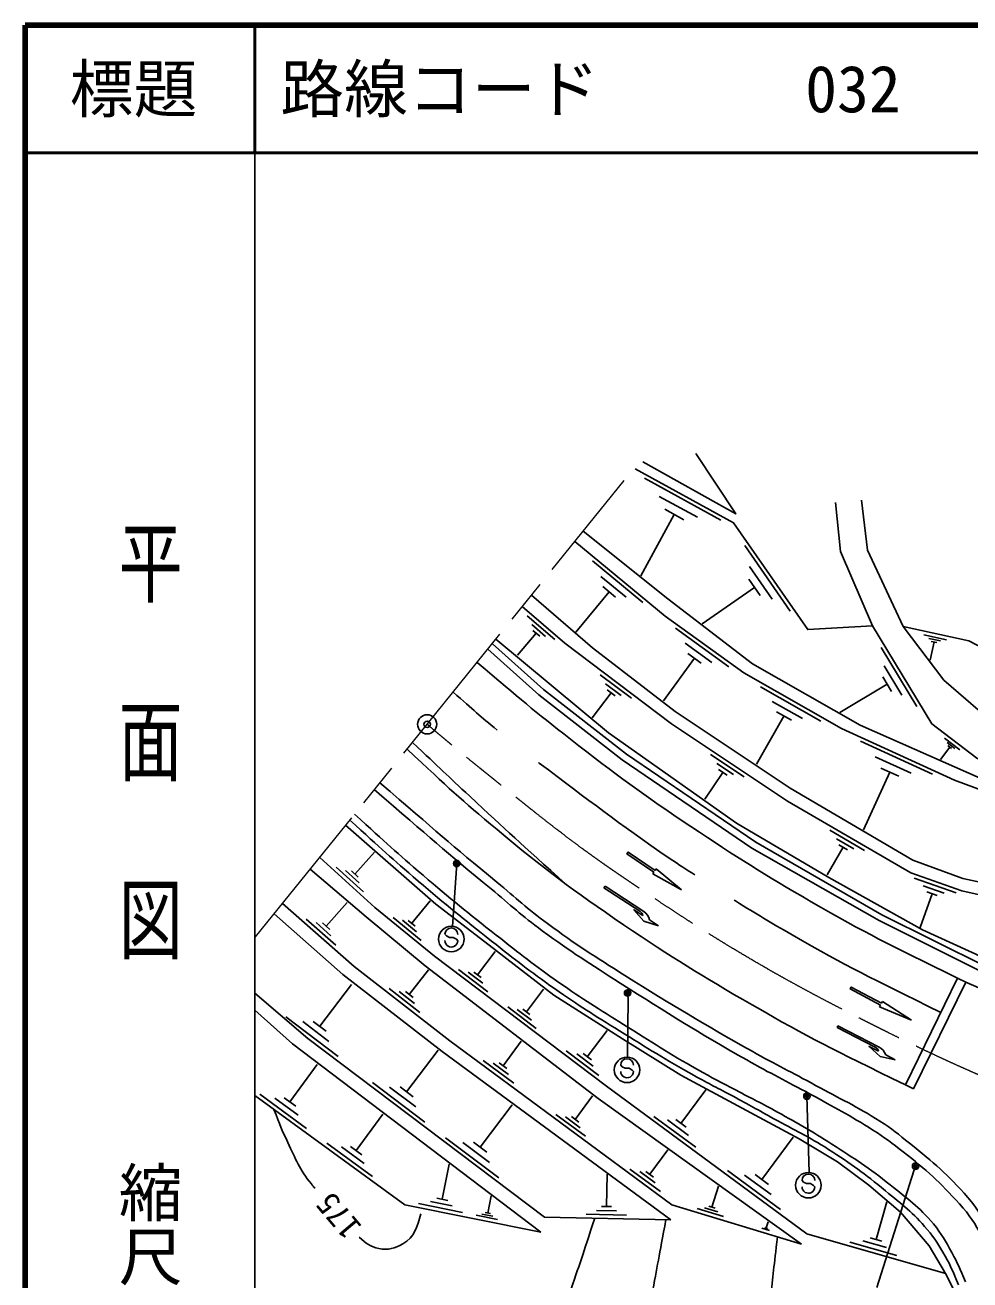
# Model space of a CAD drawing. Units: millimetres, scale not verified. Extents: x 40000 to 680000, y 20000 to 380000.
# Drawn here: x 40000 to 114050, y 281652 to 380000 of the extents above; entities that cross this region are included whole.
import ezdxf
from ezdxf.enums import TextEntityAlignment as Align

# ---------------------------------------------------------------- set-up
doc = ezdxf.new("R2010")
doc.units = ezdxf.units.MM
doc.header["$LTSCALE"] = 1000
doc.header["$PDMODE"] = 32
doc.header["$PDSIZE"] = 500
doc.linetypes.add('CHAIN', pattern=[18.5, 12, -1.5, 3.5, -1.5])
for name, color, linetype, lineweight in [('M-BGD', 7, 'Continuous', 25), ('M-BMK', 2, 'CHAIN', 13), ('M-BMK-SRVR', 3, 'Continuous', 25), ('M-STR-STRC', 7, 'Continuous', 25), ('M-TTL', 2, 'Continuous', 140), ('M-TTL-BAND', 7, 'Continuous', 25), ('M-TTL-LINE', 7, 'Continuous', 50)]:
    doc.layers.add(name, color=color, linetype=linetype, lineweight=lineweight)
doc.layers.add('M-TTL-TXT', color=7, linetype='Continuous')
doc.styles.add('@ＭＳ ゴシック', font='')
doc.styles.add('ＭＳ ゴシック', font='')
doc.styles.get('@ＭＳ ゴシック').set_extended_font_data('@MS Gothic')
doc.styles.get('ＭＳ ゴシック').set_extended_font_data('MS Gothic')

msp = doc.modelspace()

# ---------------------------------------------------------------- linework, layer by layer
at = {"layer": 'M-BGD'}
for p, q in [((88534, 344481), (94534, 341202)), ((89706, 343061), (92706, 341422)), ((90878, 341641), (88255, 336842)), ((90129, 342051), (91628, 341232)), ((96409, 339206), (99966, 334072)), ((84459, 338005), (88412, 334744)), ((96785, 337567), (98563, 335000)), ((85121, 336794), (87098, 335164)), ((96716, 336569), (97605, 335286)), ((85783, 335584), (83175, 332421)), ((85289, 335991), (86278, 335176)), ((97161, 335928), (93054, 333082)), ((79359, 333687), (81516, 331837)), ((79713, 333009), (80792, 332084)), ((79798, 332562), (80337, 332100)), ((90980, 332726), (95163, 329701)), ((80068, 332331), (78588, 330605)), ((91723, 331552), (93815, 330039)), ((110428, 332210), (112222, 331809)), ((110836, 331930), (111734, 331730)), ((111245, 331651), (110924, 330215)), ((111021, 331701), (111469, 331601)), ((91944, 330755), (92989, 329999)), ((107091, 331224), (109886, 326604)), ((92466, 330377), (90046, 327031)), ((107327, 329789), (108725, 327480)), ((85075, 329085), (87520, 327235)), ((107215, 328932), (107914, 327777)), ((85928, 327671), (84448, 325715)), ((85501, 328378), (86724, 327453)), ((85622, 327902), (86234, 327440)), ((97646, 328135), (102373, 325450)), ((107564, 328355), (103868, 326119)), ((98559, 326991), (100923, 325648)), ((99473, 325847), (97325, 322065)), ((98882, 326183), (100064, 325511)), ((105475, 323866), (111116, 321283)), ((112050, 324109), (113252, 323197)), ((112259, 323760), (112860, 323304)), ((93722, 322833), (96353, 321077)), ((106627, 322656), (109447, 321364)), ((112469, 323412), (111739, 322450)), ((112318, 323526), (112619, 323298)), ((94204, 322131), (95519, 321253)), ((94357, 321648), (95015, 321209)), ((107073, 321769), (108484, 321123)), ((94686, 321429), (93280, 319323)), ((107778, 321446), (105712, 316934)), ((103077, 316889), (105784, 315316)), ((103596, 316225), (104950, 315438)), ((103777, 315757), (104454, 315364)), ((65846, 313460), (67393, 315167)), ((104116, 315561), (102857, 313395)), ((66526, 312067), (64393, 314001)), ((66186, 312764), (65120, 313730)), ((89457, 313859), (89370, 313732)), ((91440, 312216), (89457, 313859)), ((66113, 313219), (65580, 313702)), ((89195, 313478), (89282, 313605)), ((91440, 312216), (89195, 313478)), ((109671, 313147), (112961, 311993)), ((85454, 312518), (85369, 312388)), ((88189, 310540), (85369, 312388)), ((85454, 312518), (88486, 310532)), ((111085, 311912), (110162, 309281)), ((110378, 312530), (112023, 311953)), ((110674, 312056), (111496, 311768)), ((63595, 309376), (65232, 311244)), ((70306, 309605), (71748, 311362)), ((64354, 307886), (62019, 309932)), ((71043, 308265), (68848, 310068)), ((70674, 308935), (69577, 309837)), ((70580, 309380), (70032, 309831)), ((89632, 309408), (88937, 309864)), ((63974, 308631), (62807, 309654)), ((63887, 309120), (63303, 309632)), ((73806, 308355), (73906, 308237)), ((75463, 305563), (76848, 307395)), ((70106, 304028), (71607, 305959)), ((76262, 304239), (73972, 305970)), ((75863, 304901), (74717, 305767)), ((75750, 305346), (75177, 305779)), ((113081, 305311), (108989, 296941)), ((109636, 296625), (113729, 304995)), ((113729, 304995), (113081, 305311)), ((63096, 301530), (65572, 304808)), ((70938, 302607), (68524, 304483)), ((70522, 303317), (69315, 304255)), ((70408, 303793), (69805, 304262)), ((79287, 302655), (80640, 304444)), ((80067, 301363), (77831, 303053)), ((106977, 303048), (107052, 303191)), ((109471, 301997), (106977, 303048)), ((107204, 303476), (107128, 303334)), ((109471, 301997), (107204, 303476)), ((64526, 299163), (60428, 302258)), ((79677, 302009), (78559, 302854)), ((79566, 302444), (79007, 302867)), ((63811, 300347), (61762, 301894)), ((63608, 301143), (62584, 301917)), ((84064, 299145), (85611, 301192)), ((103705, 301561), (103634, 301422)), ((106634, 299882), (103634, 301422)), ((103705, 301561), (106930, 299906)), ((77458, 298440), (78888, 300374)), ((69899, 296392), (72375, 299670)), ((84956, 297666), (82398, 299600)), ((84510, 298406), (83231, 299373)), ((84384, 298903), (83744, 299387)), ((108189, 298909), (107448, 299289)), ((60760, 295597), (62904, 298537)), ((78310, 297063), (75892, 298850)), ((77884, 297751), (76675, 298645)), ((77761, 298216), (77156, 298663)), ((71329, 294025), (67232, 297120)), ((62062, 293522), (58386, 296202)), ((70614, 295208), (68565, 296756)), ((70412, 296005), (69387, 296779)), ((83106, 294234), (84477, 296088)), ((91406, 293916), (93341, 296545)), ((108989, 296941), (109636, 296625)), ((61411, 294560), (59573, 295899)), ((61219, 295262), (60301, 295932)), ((75669, 292055), (78185, 295386)), ((65949, 291785), (68038, 294650)), ((83923, 292914), (81605, 294627)), ((83514, 293574), (82356, 294431)), ((83396, 294020), (82817, 294448)), ((92565, 292050), (89279, 294468)), ((91986, 292983), (90343, 294192)), ((91817, 293614), (90995, 294218)), ((67218, 289763), (63636, 292374)), ((66397, 291459), (65501, 292111)), ((77122, 289650), (72958, 292794)), ((76396, 290852), (74314, 292425)), ((76190, 291662), (75149, 292448)), ((97738, 289523), (100185, 292847)), ((66583, 290774), (64792, 292080)), ((88954, 289934), (90367, 291846)), ((72692, 287972), (73246, 290721)), ((89796, 288573), (87406, 290339)), ((89375, 289254), (88180, 290137)), ((89253, 289713), (88656, 290155)), ((99204, 287163), (95049, 290221)), ((85570, 287403), (85620, 289938)), ((98471, 288343), (96394, 289872)), ((98258, 289141), (97219, 289905)), ((76262, 286888), (76533, 288232)), ((93834, 287350), (94337, 289006)), ((74271, 286939), (70836, 287631)), ((73481, 287456), (71764, 287802)), ((73121, 287886), (72262, 288059)), ((85966, 287395), (85174, 287411)), ((94743, 286621), (92673, 287251)), ((94288, 286986), (93253, 287300)), ((94092, 287271), (93575, 287429)), ((106691, 284819), (107539, 287759)), ((77034, 286383), (75354, 286721)), ((76648, 286635), (75808, 286804)), ((76472, 286846), (76052, 286930)), ((87141, 286738), (83973, 286801)), ((86356, 287071), (84771, 287102)), ((98088, 285735), (98234, 286212)), ((98351, 285525), (97754, 285706)), ((98219, 285630), (97921, 285720)), ((98163, 285712), (98014, 285757)), ((108317, 283554), (104642, 284614)), ((107504, 284187), (105667, 284716)), ((107151, 284686), (106232, 284951)), ((112767, 280931), (112133, 282142))]:
    msp.add_line(p, q, dxfattribs=at)
for points in [[(92580, 346419), (95693, 341690), (88424, 345776)], [(122615, 318547), (114597, 322553), (111067, 325231), (106422, 332908), (101336, 332621), (95532, 340998), (87824, 345211)], [(106422, 332908), (103919, 338755), (103528, 342589)], [(108820, 332876), (106022, 338843), (105553, 342756)], [(122615, 318547), (115091, 320866), (105440, 325122), (97017, 329928), (90365, 335021), (83739, 340343)], [(133121, 308278), (130050, 312807), (123973, 316693), (112848, 320819), (103992, 324875), (96324, 329231), (90171, 333682), (83082, 339530)], [(142754, 299852), (139069, 303298), (131522, 307715), (128187, 308836), (113424, 312149), (109407, 313558), (99755, 319166), (90652, 325243), (82305, 331556), (78961, 334424)], [(133121, 308278), (127823, 310052), (113490, 313123), (109578, 314558), (99953, 320185), (90954, 326211), (84459, 331180), (79677, 335311)], [(129649, 318608), (124916, 325338), (118682, 329277), (113961, 331729), (108820, 332876)], [(129649, 318608), (125350, 320089), (116430, 324836), (111995, 328670), (108820, 332876)], [(176894, 295345), (173092, 295173), (156800, 296849), (145481, 298879), (139218, 300187), (133601, 299483), (127055, 301558), (120955, 303757), (115345, 306178), (107144, 310255), (97265, 315967), (87126, 322869), (80622, 327933), (76642, 331506)], [(142754, 299852), (139520, 300687), (133573, 299956), (119670, 304825), (110323, 309077), (102993, 313198), (95768, 317450), (85726, 324519), (76906, 331879)], [(176919, 294788), (173076, 294614), (156722, 296296), (145375, 298331), (139193, 299622), (133659, 298972), (126910, 301081), (120806, 303324), (115146, 305724), (106947, 309833), (96970, 315493), (86798, 322418), (80263, 327505), (76269, 331090)], [(112133, 282142), (110860, 284316), (108617, 286959), (106130, 289080), (103661, 290906), (100670, 292697), (91401, 297705), (86828, 300540), (81428, 303957), (76368, 307896), (72195, 311104), (65124, 317283)], [(112133, 282142), (101261, 285276), (85572, 296825), (72090, 307017), (67420, 310852), (63096, 314771)], [(89282, 313605), (87168, 315057), (87255, 315184), (89370, 313732)], [(100854, 284450), (84922, 295873), (71352, 306280), (66719, 310106), (62344, 313839)], [(100854, 284450), (90688, 287540), (73290, 300400), (65804, 306216), (60173, 311150)], [(90607, 286370), (72687, 299555), (64901, 305581), (59527, 310350)], [(89632, 309408), (88505, 309774), (87719, 310662), (88415, 310206)], [(138672, 296127), (130317, 298535), (121183, 301743), (113729, 304995)], [(90607, 286370), (80708, 286565), (62162, 300573), (58000, 304133)], [(107052, 303191), (104672, 304456), (104748, 304599), (107128, 303334)], [(80434, 285392), (60949, 300142), (58000, 302803)], [(108189, 298909), (107028, 299154), (106153, 299954), (106893, 299574)], [(80434, 285392), (69753, 287544), (58000, 296112)]]:
    msp.add_lwpolyline(points, dxfattribs=at)
for centre, radius, start, end in [((87905, 310105), 520, 11.19704, 56.77005), ((87916, 309662), 1040, 11.19704, 56.77005), ((106397, 299420), 520, 17.25869, 62.83171), ((106455, 298980), 1040, 17.25869, 62.8317)]:
    msp.add_arc(centre, radius, start, end, dxfattribs=at)
for points, knots in [([(113081, 305311), (107553, 308023), (105984, 308765), (101609, 311295), (97853, 313467), (95794, 314767), (92187, 317177), (88400, 319709), (86340, 321227), (82751, 324032), (79834, 326312), (78877, 327106), (75433, 330054)], [0, 0, 0, 0, 1, 1, 1, 2, 2, 2, 3, 3, 3, 4, 4, 4, 4]), ([(82467, 312585), (78755, 315952), (77799, 316806), (74850, 319558), (73092, 321199), (72534, 321721), (70368, 323780)], [0, 0, 0, 0, 1, 1, 1, 2, 2, 2, 2]), ([(108989, 296941), (103203, 299779), (101562, 300559), (96982, 303204), (92967, 305523), (90751, 306888), (86913, 309490), (82899, 312212), (80708, 313839), (76988, 316950), (74156, 319320), (73205, 320173), (69946, 323257)], [0, 0, 0, 0, 1, 1, 1, 2, 2, 2, 3, 3, 3, 4, 4, 4, 4]), ([(92486, 313398), (91862, 313791), (91267, 314172), (90491, 314705), (86425, 317496), (84247, 319202), (80302, 322162), (80281, 322178), (80260, 322193), (80240, 322209)], [0, 0, 0, 0, 1, 1, 1, 2, 2, 2, 3, 3, 3, 3]), ([(117275, 279752), (117162, 280862), (117100, 281229), (116875, 282152), (116556, 283459), (116279, 284184), (115640, 285369), (115035, 286490), (114724, 287159), (113884, 288116), (112279, 289943), (111223, 290836), (109328, 292359), (108443, 293071), (107959, 293494), (106998, 294098), (105090, 295297), (103934, 295822), (101955, 296898), (100016, 297952), (98904, 298494), (96981, 299576), (93034, 301797), (90850, 303093), (87017, 305506), (84602, 307026), (83247, 307883), (80948, 309575), (79331, 310765), (78515, 311549), (76966, 312827), (73345, 315814), (72222, 316814), (67813, 320615)], [0, 0, 0, 0, 1, 1, 1, 2, 2, 2, 3, 3, 3, 4, 4, 4, 5, 5, 5, 6, 6, 6, 7, 7, 7, 8, 8, 8, 9, 9, 9, 10, 10, 10, 11, 11, 11, 11]), ([(116592, 279638), (116482, 280717), (116423, 281072), (116203, 281969), (115896, 283223), (115661, 283935), (115019, 285055), (114415, 286110), (114057, 286710), (113239, 287610), (111661, 289344), (110678, 290239), (108832, 291684), (107930, 292390), (107420, 292785), (106451, 293396), (104579, 294577), (103474, 295148), (101534, 296213), (99599, 297276), (98476, 297799), (96557, 298889), (92617, 301127), (90469, 302487), (86647, 304920), (84223, 306464), (82851, 307315), (80536, 309018), (78906, 310217), (78084, 311007), (76523, 312295), (72899, 315284), (71776, 316284), (67365, 320088)], [0, 0, 0, 0, 1, 1, 1, 2, 2, 2, 3, 3, 3, 4, 4, 4, 5, 5, 5, 6, 6, 6, 7, 7, 7, 8, 8, 8, 9, 9, 9, 10, 10, 10, 11, 11, 11, 11]), ([(113148, 281273), (112719, 282336), (112583, 282670), (112113, 283511), (111632, 284371), (111344, 284853), (110711, 285607), (109589, 286943), (108770, 287521), (107429, 288637), (105772, 290015), (104780, 290716), (102967, 291882), (101353, 292921), (100359, 293354), (98682, 294288), (97438, 294979), (96743, 295368), (95491, 296044), (94302, 296687), (93613, 297006), (92435, 297669), (90112, 298977), (88847, 299774), (86580, 301178), (84567, 302426), (83434, 303120), (81496, 304481), (79521, 305868), (78463, 306713), (76566, 308204), (74282, 310000), (73016, 311026), (70809, 312915), (68670, 314745), (67987, 315370), (65433, 317714)], [0, 0, 0, 0, 1, 1, 1, 2, 2, 2, 3, 3, 3, 4, 4, 4, 5, 5, 5, 6, 6, 6, 7, 7, 7, 8, 8, 8, 9, 9, 9, 10, 10, 10, 11, 11, 11, 12, 12, 12, 12]), ([(113699, 281489), (113249, 282588), (113108, 282925), (112632, 283797), (112133, 284711), (111855, 285239), (111189, 286040), (110048, 287412), (109186, 287980), (107798, 289100), (106101, 290469), (105057, 291119), (103224, 292300), (101603, 293344), (100652, 293862), (98970, 294804), (97721, 295503), (96993, 295843), (95729, 296514), (94546, 297142), (93868, 297468), (92704, 298131), (90394, 299447), (89148, 300267), (86896, 301679), (84898, 302930), (83764, 303611), (81835, 304965), (79871, 306345), (78819, 307186), (76932, 308669), (74655, 310459), (73393, 311481), (71193, 313364), (69058, 315191), (68376, 315815), (65827, 318155)], [0, 0, 0, 0, 1, 1, 1, 2, 2, 2, 3, 3, 3, 4, 4, 4, 5, 5, 5, 6, 6, 6, 7, 7, 7, 8, 8, 8, 9, 9, 9, 10, 10, 10, 11, 11, 11, 12, 12, 12, 12]), ([(111760, 302608), (106134, 305418), (104557, 306116), (100120, 308693), (98371, 309708), (97392, 310282), (95675, 311352), (95644, 311371), (95614, 311390), (95585, 311409)], [0, 0, 0, 0, 1, 1, 1, 2, 2, 2, 3, 3, 3, 3]), ([(62725, 288834), (62583, 288982), (62547, 289039), (62438, 289173), (61513, 290309), (61213, 291110), (60586, 292434), (60118, 293421), (59967, 293783), (59507, 295013)], [0, 0, 0, 0, 1, 1, 1, 2, 2, 2, 3, 3, 3, 3]), ([(71019, 286826), (70707, 285809), (70551, 284988), (69611, 284478), (68954, 284121), (68467, 283973), (67733, 284113), (67051, 284243), (66722, 284522), (66194, 285000)], [0, 0, 0, 0, 1, 1, 1, 2, 2, 2, 3, 3, 3, 3]), ([(84644, 286488), (83712, 283607), (83458, 282850), (82646, 280536), (81585, 277511), (81466, 275569), (79771, 272848), (78699, 271128), (78182, 270431), (76601, 268740)], [0, 0, 0, 0, 1, 1, 1, 2, 2, 2, 3, 3, 3, 3]), ([(90226, 286377), (89688, 283492), (89553, 282767), (89128, 280451), (88649, 277839), (88608, 276325), (87915, 273761), (87253, 271306), (86899, 269886), (85724, 267631), (84782, 265821), (84317, 265141), (82881, 263249)], [0, 0, 0, 0, 1, 1, 1, 2, 2, 2, 3, 3, 3, 4, 4, 4, 4]), ([(98975, 285021), (98688, 282661), (98615, 282053), (98411, 280148), (98183, 278018), (98536, 276730), (97883, 274690), (97219, 272616), (96546, 271767), (95066, 269878)], [0, 0, 0, 0, 1, 1, 1, 2, 2, 2, 3, 3, 3, 3])]:
    msp.add_open_spline(points, degree=3, knots=knots, dxfattribs=at)
msp.add_open_spline([(77001, 324748), (75641, 325863), (75191, 326271), (73557, 327730)], degree=3, dxfattribs=at)
at = {"layer": 'M-BMK'}
msp.add_line((58061, 308534), (86947, 344317), dxfattribs=at)
msp.add_open_spline([(552948, 306554), (546121, 301032), (544339, 299467), (538556, 295275), (536378, 293696), (535173, 292790), (532939, 291293), (531451, 290295), (530603, 289757), (529061, 288845), (524283, 286020), (521528, 284562), (516554, 282098), (512021, 279852), (509395, 278751), (504660, 276972), (500285, 275329), (497777, 274560), (493313, 273177), (490133, 272192), (488344, 271656), (485110, 270869), (480522, 269752), (477908, 269293), (473241, 268573), (469178, 267947), (466881, 267732), (462790, 267326), (460499, 267099), (459212, 267002), (456913, 266888), (453045, 266696), (450873, 266728), (447001, 266731), (443108, 266734), (440928, 266781), (437037, 266862), (433093, 266943), (430881, 266934), (426942, 267149), (423023, 267362), (420836, 267617), (416926, 267957), (413061, 268293), (410902, 268554), (407040, 268922), (389699, 270577), (379978, 271428), (362639, 273099), (356506, 273690), (353077, 274084), (346942, 274661), (343042, 275028), (340857, 275233), (336952, 275548), (325230, 276492), (318661, 276997), (306929, 277817), (299157, 278360), (294806, 278706), (287027, 279147), (277410, 279692), (272019, 279935), (262397, 280393), (256362, 280680), (252982, 280838), (246945, 281077), (243061, 281232), (240884, 281303), (236999, 281413), (233075, 281524), (230876, 281523), (226952, 281655), (223038, 281785), (220849, 281959), (216936, 282124), (209126, 282453), (204745, 282503), (196936, 282874), (189118, 283246), (184739, 283467), (176930, 283996), (171125, 284388), (167862, 284532), (162086, 285232), (152074, 286447), (146565, 287873), (136734, 290125), (132847, 291016), (130731, 291777), (126964, 293086), (118987, 295857), (114545, 297586), (106992, 301363), (98865, 305428), (94455, 308051), (86938, 313158), (82916, 315890), (80800, 317621), (77009, 320665), (74839, 322408), (74127, 322982), (71513, 325198)], degree=3, knots=[0, 0, 0, 0, 1, 1, 1, 2, 2, 2, 3, 3, 3, 4, 4, 4, 5, 5, 5, 6, 6, 6, 7, 7, 7, 8, 8, 8, 9, 9, 9, 10, 10, 10, 11, 11, 11, 12, 12, 12, 13, 13, 13, 14, 14, 14, 15, 15, 15, 16, 16, 16, 17, 17, 17, 18, 18, 18, 19, 19, 19, 20, 20, 20, 21, 21, 21, 22, 22, 22, 23, 23, 23, 24, 24, 24, 25, 25, 25, 26, 26, 26, 27, 27, 27, 28, 28, 28, 29, 29, 29, 30, 30, 30, 31, 31, 31, 32, 32, 32, 33, 33, 33, 34, 34, 34, 34], dxfattribs=at)
at = {"layer": 'M-BMK-SRVR'}
msp.add_circle((71513, 325198), 750, dxfattribs=at)
msp.add_point((71513, 325198), dxfattribs=at)
msp.add_point((71513, 325198), dxfattribs=at)
at = {"layer": 'M-STR-STRC'}
for p, q in [((73830, 314285), (73485, 309363)), ((72910, 308745), (73016, 308609)), ((73016, 308609), (73261, 308497)), ((73261, 308497), (73561, 308495)), ((73561, 308495), (73806, 308355)), ((86682, 298494), (86788, 298358)), ((86788, 298358), (87033, 298246)), ((87033, 298246), (87334, 298244)), ((87334, 298244), (87579, 298104)), ((87579, 298104), (87678, 297986)), ((101271, 296060), (101457, 290070)), ((100895, 289451), (101001, 289315)), ((101001, 289315), (101246, 289203)), ((101246, 289203), (101546, 289201)), ((101546, 289201), (101791, 289061)), ((101791, 289061), (101891, 288943))]:
    msp.add_line(p, q, dxfattribs=at)
for points in [[(87220, 304142), (87263, 303674), (87217, 299114)], [(109790, 290565), (109663, 290203), (106763, 281057)]]:
    msp.add_lwpolyline(points, dxfattribs=at)
for centre, radius in [((73830, 314285), 150), ((73830, 314285), 120), ((73830, 314285), 90), ((73830, 314285), 60), ((73830, 314285), 30), ((73407, 308366), 1000), ((87220, 304142), 150), ((87220, 304142), 120), ((87220, 304142), 90), ((87220, 304142), 60), ((87220, 304142), 30), ((87179, 298115), 1000), ((101271, 296060), 150), ((101271, 296060), 120), ((101271, 296060), 90), ((101271, 296060), 60), ((101271, 296060), 30), ((109790, 290565), 150), ((109790, 290565), 120), ((109790, 290565), 90), ((109790, 290565), 60), ((109790, 290565), 30), ((101392, 289072), 1000)]:
    msp.add_circle(centre, radius, dxfattribs=at)
for centre, start, end in [((73410, 308741), 359.55488, 179.55488), ((73406, 308241), 179.55488, 359.55488), ((87182, 298490), 359.55488, 179.55488), ((87178, 297990), 179.55488, 359.55488), ((101395, 289447), 359.55488, 179.55488), ((101391, 288947), 179.55488, 359.55488)]:
    msp.add_arc(centre, 500, start, end, dxfattribs=at)
for p in [(73830, 314285), (87220, 304142), (101271, 296060), (109790, 290565)]:
    msp.add_point(p, dxfattribs=at)
at = {"layer": 'M-TTL'}
for p, q in [((40000, 380000), (40000, 20000)), ((680000, 380000), (40000, 380000))]:
    msp.add_line(p, q, dxfattribs=at)
at = {"layer": 'M-TTL-BAND'}
msp.add_line((58000, 370000), (58000, 20000), dxfattribs=at)
at = {"layer": 'M-TTL-LINE'}
for p, q in [((58000, 380000), (58000, 370000)), ((40000, 370000), (680000, 370000))]:
    msp.add_line(p, q, dxfattribs=at)

# ---------------------------------------------------------------- texts
at = {"layer": 'M-BGD', "style": 'ＭＳ ゴシック'}
msp.add_text('175', height=1833, rotation=130.269, dxfattribs=at).set_placement((64550, 286679), align=Align.MIDDLE_CENTER)
at = {"layer": 'M-TTL-BAND', "style": '@ＭＳ ゴシック', "width": 1.4}
msp.add_text('平  面  図', height=3666, rotation=270, dxfattribs=at).set_placement((49777, 306475), align=Align.MIDDLE_RIGHT)
at = {"layer": 'M-TTL-BAND', "style": '@ＭＳ ゴシック'}
msp.add_text('縮尺千分の一', height=3666, rotation=270, dxfattribs=at).set_placement((49777, 261030), align=Align.MIDDLE_RIGHT)
at = {"layer": 'M-TTL-TXT', "style": 'ＭＳ ゴシック'}
msp.add_text('標題', height=3666, dxfattribs=at).set_placement((48500, 375000), align=Align.MIDDLE_CENTER)
for s, p in [('路線コード', (60000, 375000)), ('032', (101142, 375000))]:
    msp.add_text(s, height=3666, dxfattribs=at).set_placement(p, align=Align.MIDDLE_LEFT)

doc.saveas('drawing.dxf')
